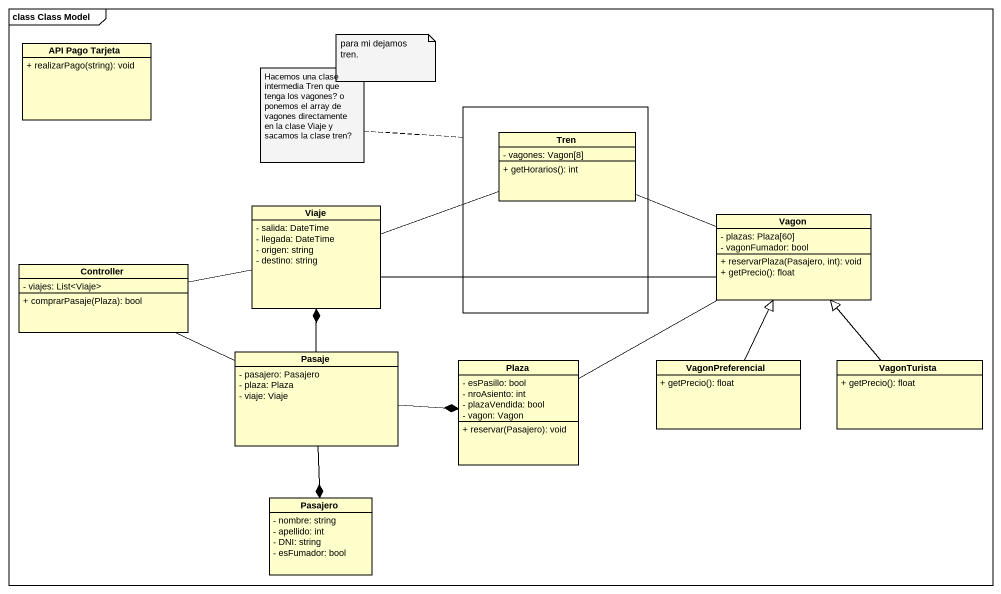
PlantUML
@startuml
mainframe class Class Model
hide circle
hide empty members
skinparam classAttributeIconSize 0
class "API Pago Tarjeta" as API_Pago_Tarjeta {
  + realizarPago(string): void
}
rectangle " " as rectangle1 {
  class Tren {
    - vagones: Vagon[8]
    + getHorarios(): int
  }
}
class Viaje {
  - salida: DateTime
  - llegada: DateTime
  - origen: string
  - destino: string
}
class Vagon {
  - plazas: Plaza[60]
  - vagonFumador: bool
  + reservarPlaza(Pasajero, int): void
  + getPrecio(): float
}
class Controller {
  - viajes: List<Viaje>
  + comprarPasaje(Plaza): bool
}
class Pasaje {
  - pasajero: Pasajero
  - plaza: Plaza
  - viaje: Viaje
}
class Plaza {
  - esPasillo: bool
  - nroAsiento: int
  - plazaVendida: bool
  - vagon: Vagon
  + reservar(Pasajero): void
}
class VagonPreferencial {
  + getPrecio(): float
}
class VagonTurista {
  + getPrecio(): float
}
class Pasajero {
  - nombre: string
  - apellido: int
  - DNI: string
  - esFumador: bool
}
Tren -right- Vagon
Viaje -right- Tren
Viaje -right- Vagon
Vagon -left- Plaza
Controller -right- Viaje
Controller -right- Pasaje
Pasaje -up-* Viaje
Pasaje -right-* Plaza
Pasaje --* Pasajero
VagonPreferencial -up-|> Vagon
VagonTurista -up-|> Vagon
note left of rectangle1 : Hacemos una clase intermedia Tren que tenga los vagones? o ponemos el array de vagones directamente en la clase Viaje y sacamos la clase tren?
note as N2
  para mi dejamos tren.
end note
@enduml
